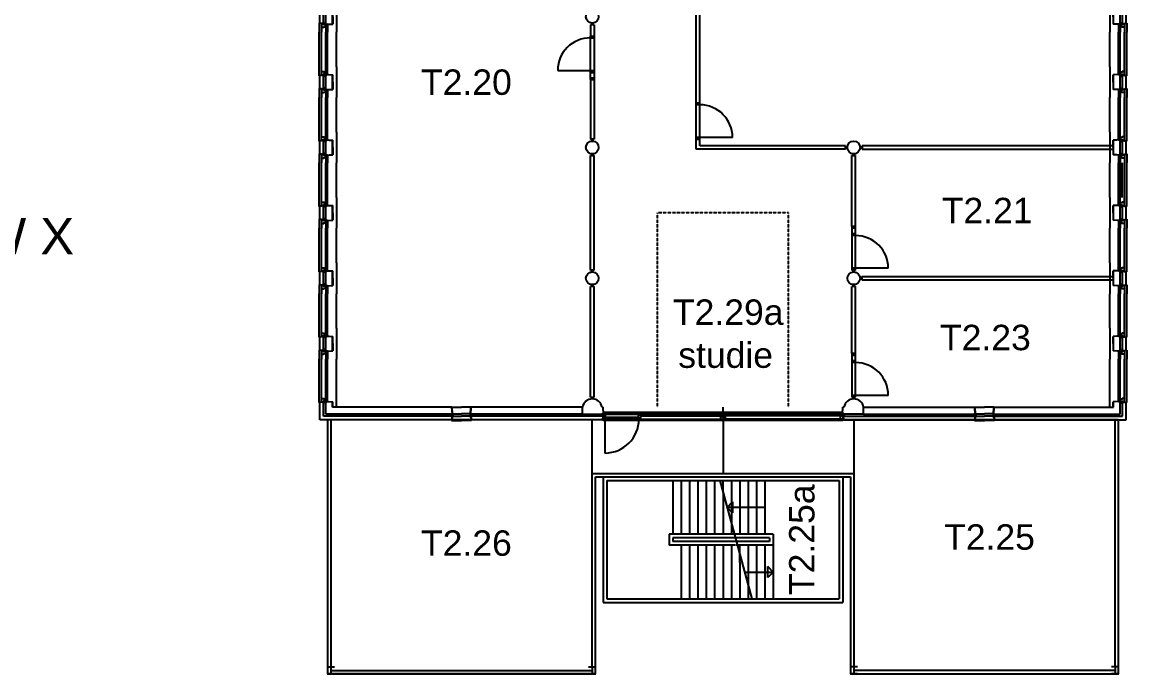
# Model space of a CAD drawing. Header units: millimetres. Extents: x 33769 to 140872, y 29552 to 80652.
# Drawn here: x 78958 to 109381, y 29807 to 47755 of the extents above; entities that cross this region are included whole.
import ezdxf
from ezdxf.enums import TextEntityAlignment as Align

# ---------------------------------------------------------------- set-up
doc = ezdxf.new("R2010")
doc.units = ezdxf.units.MM
doc.linetypes.add('HIDDEN2', pattern=[4.7625, 3.175, -1.5875])
doc.layers.get('0').update_dxf_attribs({"linetype": 'CONTINUOUS'})
for name, color, linetype in [('AL2100_BUITENWANDEN', 3, 'CONTINUOUS'), ('AL2200_BINNENWANDEN', 2, 'CONTINUOUS'), ('AL2400_TRAPPEN', 1, 'CONTINUOUS'), ('AL2800_KONSTRUKTIES', 1, 'CONTINUOUS'), ('AL3100_BUITENWANDOPENINGEN', 1, 'CONTINUOUS'), ('AL3200_BINNENWANDOPENINGEN', 1, 'CONTINUOUS'), ('AL3500_TOEBEHOREN-KOZIJNEN', 1, 'CONTINUOUS'), ('AL4600-RUIMTENUMMER', 2, 'CONTINUOUS'), ('AL4600_RUIMTENUMMERS', 2, 'CONTINUOUS'), ('AL8100_INRVERKEERSRUIMTE', 250, 'HIDDEN2')]:
    doc.layers.add(name, color=color, linetype=linetype)
doc.styles.add('Arial', font='arial.ttf')

# ---------------------------------------------------------------- blocks, each defined once
blk = doc.blocks.new('DRIE')
at = {"layer": 'AL2100_BUITENWANDEN'}
for p, q in [((0, 603), (0, 851)), ((127, 619), (0, 606)), ((127, 616), (0, 603)), ((122, 615), (27, 606)), ((122, 615), (122, 235)), ((182, 635), (375, 625)), ((182, 632), (372, 622)), ((182, 632), (182, 218)), ((372, 622), (372, 228)), ((375, 425), (375, 625)), ((22, 601), (22, 250)), ((375, 425), (375, 226)), ((0, 248), (0, 0)), ((127, 235), (0, 248)), ((127, 232), (0, 245)), ((122, 235), (27, 245)), ((182, 218), (372, 228)), ((182, 215), (375, 226))]:
    blk.add_line(p, q, dxfattribs=at)
blk.add_lwpolyline([(475, 0), (475, 425), (475, 851)], dxfattribs=at)
for centre, start, end in [((27, 601), 95.7106, 180), ((27, 250), 180, 264.2894)]:
    blk.add_arc(centre, 5, start, end, dxfattribs=at)
at = {"layer": 'AL3100_BUITENWANDOPENINGEN'}
for p, q in [((68, 715), (68, 851)), ((182, 698), (182, 851)), ((182, 645), (182, 650)), ((182, 650), (232, 650)), ((186, 645), (182, 645)), ((186, 635), (186, 645)), ((232, 633), (186, 635)), ((232, 650), (232, 851)), ((232, 650), (232, 633)), ((68, 135), (68, 0)), ((182, 205), (182, 200)), ((186, 205), (182, 205)), ((182, 200), (232, 200)), ((182, 152), (182, 0)), ((232, 218), (186, 216)), ((186, 216), (186, 205)), ((232, 200), (232, 218)), ((232, 200), (232, 0))]:
    blk.add_line(p, q, dxfattribs=at)
for points in [[(68, 625), (68, 715), (131, 715), (131, 698), (182, 698), (182, 640), (123, 640), (123, 625)], [(182, 635), (182, 590), (127, 590), (127, 635)], [(68, 225), (68, 135), (131, 135), (131, 152), (182, 152), (182, 210), (123, 210), (123, 225)], [(182, 215), (182, 260), (127, 260), (127, 215)]]:
    blk.add_lwpolyline(points, close=True, dxfattribs=at)
at = {"layer": 'AL3500_TOEBEHOREN-KOZIJNEN'}
for points in [[(127, 635), (123, 635), (123, 625), (127, 625)], [(182, 635), (182, 645), (186, 645), (186, 635)], [(127, 215), (123, 215), (123, 225), (127, 225)], [(182, 215), (182, 205), (186, 205), (186, 215)]]:
    blk.add_lwpolyline(points, close=True, dxfattribs=at)
blk = doc.blocks.new('AH28HA20')
for points in [[(-100, 95), (100, 95)], [(0, -95), (0, 95)], [(-100, -95), (100, -95)]]:
    blk.add_lwpolyline(points)

msp = doc.modelspace()

# ---------------------------------------------------------------- linework, layer by layer
at = {"layer": 'AL2100_BUITENWANDEN'}
for p, q in [((87137, 37279), (87137, 37527)), ((109381, 37279), (109381, 37527)), ((87263, 37295), (87137, 37282)), ((87264, 37292), (87137, 37279)), ((87159, 36802), (87159, 37277)), ((87259, 37292), (87163, 37282)), ((87259, 36902), (87259, 37292)), ((87319, 37312), (87512, 37301)), ((87319, 36962), (87319, 37309)), ((87319, 37309), (87509, 37299)), ((87509, 37152), (87509, 37299)), ((90796, 37152), (87509, 37152)), ((87512, 37155), (87512, 37301)), ((90806, 36962), (90796, 37152)), ((90809, 36962), (90798, 37155)), ((90798, 37155), (91059, 37155)), ((91319, 37155), (91059, 37155)), ((91309, 36962), (91319, 37155)), ((91312, 36962), (91322, 37152)), ((94388, 37152), (91322, 37152)), ((94388, 36962), (94388, 37152)), ((94928, 37155), (94958, 37155)), ((94929, 37152), (94956, 37152)), ((94966, 36962), (94956, 37152)), ((94969, 36962), (94958, 37155)), ((101549, 36962), (101559, 37155)), ((101552, 36962), (101562, 37152)), ((101589, 37155), (101559, 37155)), ((101588, 37152), (101562, 37152)), ((102129, 37152), (105196, 37152)), ((102129, 36962), (102129, 37152)), ((105206, 36962), (105196, 37152)), ((105209, 36962), (105198, 37155)), ((105198, 37155), (105459, 37155)), ((105719, 37155), (105459, 37155)), ((105709, 36962), (105719, 37155)), ((105712, 36962), (105722, 37152)), ((105722, 37152), (109009, 37152)), ((109198, 37312), (109006, 37301)), ((109006, 37155), (109006, 37301)), ((109199, 37309), (109009, 37299)), ((109009, 37152), (109009, 37299)), ((109199, 36962), (109199, 37309)), ((109254, 37295), (109381, 37282)), ((109254, 37292), (109381, 37279)), ((109259, 36902), (109259, 37292)), ((109259, 37292), (109354, 37282)), ((109359, 36802), (109359, 37277)), ((90799, 36902), (87259, 36902)), ((90806, 36962), (87319, 36962)), ((90799, 36907), (90786, 36780)), ((90802, 36906), (90789, 36780)), ((90799, 36902), (90789, 36806)), ((94388, 36962), (91312, 36962)), ((91315, 36906), (91328, 36780)), ((91318, 36907), (91331, 36780)), ((94949, 36902), (91319, 36902)), ((91319, 36902), (91328, 36806)), ((94388, 36962), (94966, 36962)), ((94949, 36902), (94939, 36806)), ((102129, 36962), (101552, 36962)), ((101569, 36902), (105199, 36902)), ((101569, 36902), (101578, 36806)), ((102129, 36962), (105206, 36962)), ((105199, 36907), (105186, 36780)), ((105202, 36906), (105189, 36780)), ((105199, 36902), (105189, 36806)), ((105712, 36962), (109199, 36962)), ((105715, 36906), (105728, 36780)), ((105718, 36907), (105731, 36780)), ((105719, 36902), (109259, 36902)), ((105719, 36902), (105728, 36806)), ((90784, 36802), (87159, 36802)), ((90786, 36780), (91059, 36780)), ((91331, 36780), (91059, 36780)), ((94934, 36802), (91333, 36802)), ((101583, 36802), (105184, 36802)), ((105186, 36780), (105459, 36780)), ((105731, 36780), (105459, 36780)), ((105733, 36802), (109359, 36802))]:
    msp.add_line(p, q, dxfattribs=at)
for centre in [(94659, 47902), (94659, 44302), (101859, 44302), (94659, 40702), (101859, 40702)]:
    msp.add_circle(centre, 175, dxfattribs=at)
for centre, radius, start, end in [((87164, 37277), 5, 95.7106, 180), ((94659, 37102), 275, 10.4757, 169.5243), ((101859, 37102), 275, 10.4757, 169.5243), ((109354, 37277), 5, 0, 84.2894), ((90784, 36807), 5, 270, 354.2894), ((91333, 36807), 5, 185.7106, 270), ((94934, 36807), 5, 270, 354.2894), ((101583, 36807), 5, 185.7106, 270), ((105184, 36807), 5, 270, 354.2894), ((105733, 36807), 5, 185.7106, 270)]:
    msp.add_arc(centre, radius, start, end, dxfattribs=at)
at = {"layer": 'AL2200_BINNENWANDEN', "ltscale": 10}
for p, q in [((97522, 45527), (97522, 51452)), ((97622, 45527), (97622, 51452)), ((94609, 47371), (94709, 47371)), ((94609, 46171), (94709, 46171)), ((97522, 45527), (97624, 45526)), ((97522, 44252), (97522, 44527)), ((97522, 44527), (97622, 44526)), ((97622, 44352), (97622, 44527)), ((101634, 44252), (97522, 44252)), ((101634, 44352), (97622, 44352)), ((102093, 44320), (102033, 44320)), ((102033, 44284), (102093, 44284)), ((109009, 44352), (102093, 44352)), ((102093, 44352), (102093, 44252)), ((102093, 44252), (109009, 44252)), ((101809, 42127), (101909, 42127)), ((102078, 40754), (109009, 40754)), ((102078, 40654), (109009, 40654)), ((101809, 38627), (101909, 38627))]:
    msp.add_line(p, q, dxfattribs=at)
at = {"layer": 'AL2200_BINNENWANDEN'}
for p, q in [((94610, 47677), (94609, 47371)), ((94709, 47677), (94610, 47677)), ((94641, 47727), (94641, 47677)), ((94677, 47727), (94677, 47677)), ((94709, 47677), (94709, 47371)), ((94609, 46171), (94609, 44527)), ((94709, 46171), (94709, 46152)), ((94709, 46152), (94709, 44527)), ((94709, 44527), (94609, 44527)), ((94641, 44527), (94641, 44476)), ((94677, 44527), (94677, 44476)), ((94641, 44077), (94641, 44127)), ((94677, 44077), (94677, 44127)), ((101634, 44252), (101634, 44352)), ((101684, 44320), (101634, 44320)), ((101684, 44284), (101634, 44284)), ((101841, 44077), (101841, 44127)), ((101877, 44077), (101877, 44127)), ((94609, 40927), (94609, 44077)), ((94709, 44077), (94609, 44077)), ((94609, 44077), (94709, 44077)), ((94709, 40927), (94709, 44077)), ((101809, 42127), (101809, 44077)), ((101909, 44077), (101809, 44077)), ((101809, 44077), (101909, 44077)), ((101909, 42127), (101909, 44077)), ((94709, 40927), (94609, 40927)), ((94641, 40876), (94641, 40927)), ((94677, 40876), (94677, 40927)), ((101841, 40876), (101841, 40927)), ((101877, 40876), (101877, 40927)), ((94609, 37427), (94609, 40477)), ((94709, 40477), (94609, 40477)), ((94641, 40477), (94641, 40527)), ((94677, 40477), (94677, 40527)), ((94709, 37427), (94709, 40477)), ((101809, 38627), (101809, 40477)), ((101909, 40477), (101809, 40477)), ((101841, 40477), (101841, 40527)), ((101877, 40477), (101877, 40527)), ((101909, 38627), (101909, 40477)), ((102027, 40723), (102078, 40723)), ((102027, 40687), (102078, 40687)), ((102078, 40754), (102078, 40654)), ((102078, 40754), (102078, 40654)), ((94609, 37427), (94709, 37427)), ((94641, 37376), (94641, 37427)), ((94677, 37376), (94677, 37427)), ((101909, 37427), (101809, 37427)), ((101809, 37427), (101909, 37427)), ((101841, 37376), (101841, 37427)), ((101877, 37376), (101877, 37427))]:
    msp.add_line(p, q, dxfattribs=at)
at = {"layer": 'AL2400_TRAPPEN'}
for p, q in [((94959, 35232), (101559, 35232)), ((94959, 35232), (94959, 31771)), ((95059, 35132), (101459, 35132)), ((95059, 35132), (95059, 31871)), ((96879, 35132), (96879, 33652)), ((97109, 35132), (97109, 33652)), ((97339, 35132), (97339, 33652)), ((97569, 35132), (97569, 33652)), ((97799, 35132), (97799, 33652)), ((98029, 35132), (98029, 33652)), ((98175, 35132), (99052, 31871)), ((98259, 34820), (98259, 35132)), ((98489, 35132), (98489, 33799)), ((98719, 35132), (98719, 33652)), ((98949, 35132), (98949, 33652)), ((99179, 35132), (99179, 33652)), ((99409, 35132), (99409, 33652)), ((101459, 35132), (101459, 31871)), ((101559, 35232), (101559, 31771)), ((98259, 34820), (98259, 33652)), ((98374, 34392), (98524, 34542)), ((99409, 34392), (98374, 34392)), ((98374, 34392), (98524, 34242)), ((98524, 34542), (98524, 34242)), ((98489, 33799), (98489, 33652)), ((98555, 33652), (96779, 33652)), ((96779, 33652), (96779, 33352)), ((98555, 33552), (96879, 33552)), ((96879, 33552), (96879, 33452)), ((99639, 33652), (98568, 33652)), ((99539, 33552), (98568, 33552)), ((99539, 33552), (99539, 33452)), ((99639, 33652), (99639, 31871)), ((98595, 33352), (96779, 33352)), ((98595, 33452), (96879, 33452)), ((97109, 33352), (97109, 31871)), ((97339, 33352), (97339, 31871)), ((97569, 33352), (97569, 31871)), ((97799, 33352), (97799, 31871)), ((98029, 33352), (98029, 31871)), ((98259, 33352), (98259, 31871)), ((98489, 33352), (98489, 31871)), ((99539, 33452), (98608, 33452)), ((99639, 33352), (98608, 33352)), ((98719, 32878), (98719, 33352)), ((98949, 33352), (98949, 32244)), ((99179, 33352), (99179, 31871)), ((99409, 33352), (99409, 31871)), ((99639, 33452), (99639, 33352)), ((98719, 32878), (98719, 31871)), ((98853, 32611), (99639, 32611)), ((99489, 32461), (99489, 32761)), ((99639, 32611), (99489, 32761)), ((99639, 32611), (99489, 32461)), ((98949, 32244), (98949, 31871)), ((94959, 31771), (101556, 31771)), ((95059, 31871), (101456, 31871))]:
    msp.add_line(p, q, dxfattribs=at)
at = {"layer": 'AL2800_KONSTRUKTIES'}
for p, q in [((98259, 37002), (98259, 37152)), ((109149, 36802), (87369, 36802)), ((87369, 36802), (87369, 29812)), ((87459, 36802), (87459, 29997)), ((94659, 29997), (94659, 36802)), ((98259, 36802), (98259, 35322)), ((101859, 36802), (101859, 29997)), ((109059, 29997), (109059, 36802)), ((109149, 29812), (109149, 36802)), ((94659, 35322), (101859, 35322)), ((94749, 35232), (101769, 35232)), ((94749, 29812), (94749, 35232)), ((101769, 35232), (101769, 29812)), ((87459, 29902), (94659, 29902)), ((109059, 29902), (101859, 29902)), ((87369, 29812), (94749, 29812)), ((94749, 29812), (87369, 29812)), ((101769, 29812), (109149, 29812))]:
    msp.add_line(p, q, dxfattribs=at)
at = {"layer": 'AL3100_BUITENWANDOPENINGEN'}
for p, q in [((87137, 46527), (87137, 47476)), ((87205, 46527), (87205, 47476)), ((87319, 46527), (87319, 47476)), ((87369, 46527), (87369, 47476)), ((87612, 46527), (87612, 47476)), ((108906, 46527), (108906, 47476)), ((109149, 46527), (109149, 47476)), ((109199, 46527), (109199, 47476)), ((109313, 46527), (109313, 47476)), ((109381, 46527), (109381, 47476)), ((87137, 44727), (87137, 45676)), ((87205, 44727), (87205, 45676)), ((87319, 44727), (87319, 45676)), ((87369, 44727), (87369, 45676)), ((87612, 44727), (87612, 45676)), ((108906, 44727), (108906, 45676)), ((109149, 44727), (109149, 45676)), ((109199, 44727), (109199, 45676)), ((109313, 44727), (109313, 45676)), ((109381, 44727), (109381, 45676)), ((87137, 42927), (87137, 43876)), ((87205, 42927), (87205, 43876)), ((87319, 42927), (87319, 43876)), ((87369, 42927), (87369, 43876)), ((87612, 42927), (87612, 43876)), ((108906, 42927), (108906, 43876)), ((109149, 42927), (109149, 43876)), ((109199, 42927), (109199, 43876)), ((109250, 42927), (109250, 43876)), ((109313, 42927), (109313, 43876)), ((109381, 42927), (109381, 43876)), ((87137, 41127), (87137, 42076)), ((87205, 41127), (87205, 42076)), ((87319, 41127), (87319, 42076)), ((87369, 41127), (87369, 42076)), ((87612, 41127), (87612, 42076)), ((108906, 41127), (108906, 42076)), ((109149, 41127), (109149, 42076)), ((109199, 41127), (109199, 42076)), ((109313, 41127), (109313, 42076)), ((109381, 41127), (109381, 42076)), ((87137, 39327), (87137, 40276)), ((87205, 39327), (87205, 40276)), ((87319, 39327), (87319, 40276)), ((87369, 39327), (87369, 40276)), ((87612, 39327), (87612, 40276)), ((108906, 39327), (108906, 40276)), ((109149, 39327), (109149, 40276)), ((109199, 39327), (109199, 40276)), ((109313, 39327), (109313, 40276)), ((109381, 39327), (109381, 40276)), ((87137, 37527), (87137, 38476)), ((87205, 37527), (87205, 38476)), ((87319, 37527), (87319, 38476)), ((87369, 37527), (87369, 38476)), ((87612, 37155), (87612, 38476)), ((108906, 37155), (108906, 38476)), ((109149, 37527), (109149, 38476)), ((109199, 37527), (109199, 38476)), ((109313, 37527), (109313, 38476)), ((109381, 37527), (109381, 38476)), ((87205, 37392), (87205, 37527)), ((87319, 37375), (87319, 37527)), ((87369, 37327), (87369, 37527)), ((109149, 37327), (109149, 37527)), ((109199, 37375), (109199, 37527)), ((109313, 37392), (109313, 37527)), ((87319, 37327), (87369, 37327)), ((87319, 37322), (87319, 37327)), ((87323, 37322), (87319, 37322)), ((87323, 37311), (87323, 37322)), ((87369, 37309), (87323, 37311)), ((87369, 37327), (87369, 37309)), ((109199, 37327), (109149, 37327)), ((109149, 37327), (109149, 37309)), ((109149, 37309), (109195, 37311)), ((109195, 37322), (109199, 37322)), ((109195, 37311), (109195, 37322)), ((109199, 37322), (109199, 37327)), ((90812, 36972), (91059, 36972)), ((90849, 36902), (91059, 36902)), ((91306, 36972), (91059, 36972)), ((91269, 36902), (91059, 36902)), ((94959, 36903), (94959, 36823)), ((94974, 36903), (94959, 36903)), ((94959, 36823), (94959, 36782)), ((94959, 36823), (95009, 36823)), ((94984, 37012), (94966, 37012)), ((94966, 37012), (94968, 36966)), ((94968, 36966), (94979, 36966)), ((94974, 36962), (94974, 36903)), ((95026, 36962), (94974, 36962)), ((94979, 36966), (94979, 36962)), ((94979, 36962), (94984, 36962)), ((94984, 37012), (101534, 37012)), ((94984, 36962), (94984, 37012)), ((95009, 36823), (95009, 36874)), ((95009, 36874), (95026, 36874)), ((95009, 36823), (95943, 36823)), ((95009, 36823), (95009, 35889)), ((95026, 36962), (95926, 36962)), ((95026, 36874), (95026, 36962)), ((95026, 36874), (95926, 36874)), ((95926, 36962), (95926, 36874)), ((95976, 36962), (95926, 36962)), ((95926, 36874), (95943, 36874)), ((95943, 36874), (95943, 36823)), ((95943, 36823), (95993, 36823)), ((95976, 36962), (98209, 36962)), ((95976, 36911), (95976, 36962)), ((95993, 36911), (95976, 36911)), ((95993, 36911), (98192, 36911)), ((95993, 36823), (95993, 36911)), ((95993, 36823), (98192, 36823)), ((98192, 36911), (98192, 36823)), ((98209, 36911), (98192, 36911)), ((98192, 36823), (98259, 36823)), ((98209, 36962), (98209, 36911)), ((98259, 36962), (98209, 36962)), ((98249, 36863), (98249, 36922)), ((98259, 36922), (98249, 36922)), ((98249, 36863), (98259, 36863)), ((98309, 36962), (98259, 36962)), ((98259, 36962), (98259, 36922)), ((98269, 36922), (98259, 36922)), ((98259, 36863), (98269, 36863)), ((98259, 36863), (98259, 36823)), ((98259, 36823), (98326, 36823)), ((98269, 36922), (98269, 36863)), ((101509, 36962), (98309, 36962)), ((98309, 36911), (98309, 36962)), ((98326, 36911), (98309, 36911)), ((101492, 36911), (98326, 36911)), ((98326, 36823), (98326, 36911)), ((101492, 36823), (98326, 36823)), ((101534, 36962), (101534, 37012)), ((101534, 37012), (101551, 37012)), ((101539, 36962), (101534, 36962)), ((101539, 36966), (101539, 36962)), ((101549, 36966), (101539, 36966)), ((101551, 37012), (101549, 36966)), ((101559, 36823), (101559, 36782)), ((105212, 36972), (105459, 36972)), ((105249, 36902), (105459, 36902)), ((105706, 36972), (105459, 36972)), ((105669, 36902), (105459, 36902)), ((101559, 36782), (94959, 36782))]:
    msp.add_line(p, q, dxfattribs=at)
for points in [[(87205, 37302), (87205, 37392), (87268, 37392), (87268, 37375), (87319, 37375), (87319, 37317), (87260, 37317), (87260, 37302)], [(87319, 37312), (87319, 37267), (87264, 37267), (87264, 37312)], [(109313, 37302), (109313, 37392), (109250, 37392), (109250, 37375), (109199, 37375), (109199, 37317), (109258, 37317), (109258, 37302)], [(109199, 37312), (109199, 37267), (109254, 37267), (109254, 37312)], [(90809, 36962), (90764, 36962), (90764, 36907), (90809, 36907)], [(90849, 36902), (90809, 36902), (90809, 36972), (90812, 36972), (90812, 36905), (90849, 36905)], [(91269, 36902), (91309, 36902), (91309, 36972), (91306, 36972), (91306, 36905), (91269, 36905)], [(91309, 36962), (91354, 36962), (91354, 36907), (91309, 36907)], [(94969, 36962), (94924, 36962), (94924, 36907), (94969, 36907)], [(101559, 36823), (101492, 36823), (101492, 36911), (101509, 36911), (101509, 36962), (101544, 36962), (101544, 36903), (101559, 36903)], [(101549, 36962), (101594, 36962), (101594, 36907), (101549, 36907)], [(105209, 36962), (105164, 36962), (105164, 36907), (105209, 36907)], [(105249, 36902), (105209, 36902), (105209, 36972), (105212, 36972), (105212, 36905), (105249, 36905)], [(105669, 36902), (105709, 36902), (105709, 36972), (105706, 36972), (105706, 36905), (105669, 36905)], [(105709, 36962), (105754, 36962), (105754, 36907), (105709, 36907)]]:
    msp.add_lwpolyline(points, close=True, dxfattribs=at)
msp.add_arc((95009, 36823), 934, 270, 0, dxfattribs=at)
at = {"layer": 'AL3200_BINNENWANDOPENINGEN'}
for p, q in [((94607, 47321), (94707, 47321)), ((94609, 47371), (94709, 47371)), ((93707, 46421), (94707, 46421)), ((94607, 46421), (94707, 46421)), ((94607, 46371), (94707, 46371)), ((94609, 46221), (94709, 46221)), ((94609, 46171), (94709, 46171)), ((98522, 44577), (97522, 44577)), ((101909, 42127), (101809, 42127)), ((101909, 42077), (101809, 42077)), ((101909, 41927), (101809, 41927)), ((101909, 41877), (101809, 41877)), ((102809, 40977), (101809, 40977)), ((101909, 40977), (101809, 40977)), ((101909, 40927), (101809, 40927)), ((101909, 38627), (101809, 38627)), ((101909, 38577), (101809, 38577)), ((101909, 38427), (101809, 38427)), ((101909, 38377), (101809, 38377)), ((102809, 37477), (101809, 37477)), ((101909, 37427), (101809, 37427))]:
    msp.add_line(p, q, dxfattribs=at)
at = {"layer": 'AL3200_BINNENWANDOPENINGEN', "ltscale": 10}
for p, q in [((94609, 46171), (94609, 47371)), ((94709, 47371), (94709, 46171)), ((97522, 44527), (97522, 45527)), ((97624, 45527), (97524, 45527)), ((97622, 45477), (97524, 45477)), ((97622, 44527), (97624, 45527)), ((97622, 44577), (97522, 44577)), ((97622, 44527), (97522, 44527)), ((101809, 42127), (101809, 40927)), ((101909, 40927), (101909, 42127)), ((101809, 38627), (101809, 37427)), ((101909, 37427), (101909, 38627))]:
    msp.add_line(p, q, dxfattribs=at)
at = {"layer": 'AL3200_BINNENWANDOPENINGEN'}
for centre, start, end in [((94607, 46421), 90, 180), ((97622, 44577), 0, 90), ((101909, 40977), 0, 90), ((101909, 37477), 0, 90)]:
    msp.add_arc(centre, 900, start, end, dxfattribs=at)
at = {"layer": 'AL8100_INRVERKEERSRUIMTE'}
for p, q in [((96459, 37152), (96459, 42502)), ((100059, 42502), (96459, 42502)), ((100059, 37152), (100059, 42502))]:
    msp.add_line(p, q, dxfattribs=at)

# ---------------------------------------------------------------- block references
at = {"layer": 'AL2800_KONSTRUKTIES', "xscale": -1, "rotation": 180}
for p in [(87459, 29902), (94659, 29902)]:
    msp.add_blockref('AH28HA20', p, dxfattribs=at)
at = {"layer": 'AL2800_KONSTRUKTIES', "rotation": 180}
for p in [(101859, 29902), (109059, 29902)]:
    msp.add_blockref('AH28HA20', p, dxfattribs=at)
at = {"layer": 'AL3100_BUITENWANDOPENINGEN', "xscale": -1, "rotation": 180}
for p in [(87137, 48327), (87137, 46527), (87137, 44727), (87137, 42927), (87137, 41127), (87137, 39327)]:
    msp.add_blockref('DRIE', p, dxfattribs=at)
at = {"layer": 'AL3100_BUITENWANDOPENINGEN', "rotation": 180}
for p in [(109381, 48327), (109381, 46527), (109381, 44727), (109381, 42927), (109381, 41127), (109381, 39327)]:
    msp.add_blockref('DRIE', p, dxfattribs=at)

# ---------------------------------------------------------------- texts
at = {"layer": 'AL4600-RUIMTENUMMER', "style": 'Arial'}
msp.add_text('GEBOUW X', height=1000, dxfattribs=at).set_placement((72708, 41358))
at = {"layer": 'AL4600_RUIMTENUMMERS', "style": 'Arial'}
for s, p in [('T2.20', (89943, 45541)), ('T2.21', (104282, 42006)), ('T2.29a', (96881, 39208)), ('T2.23', (104234, 38510)), ('studie', (97027, 38024)), ('T2.26', (89943, 32849)), ('T2.25', (104347, 33016))]:
    msp.add_text(s, height=700, dxfattribs=at).set_placement(p, align=Align.BOTTOM_LEFT)
msp.add_text('T2.25a', height=700, rotation=90, dxfattribs=at).set_placement((100988, 31979), align=Align.BOTTOM_LEFT)

doc.saveas('drawing.dxf')
